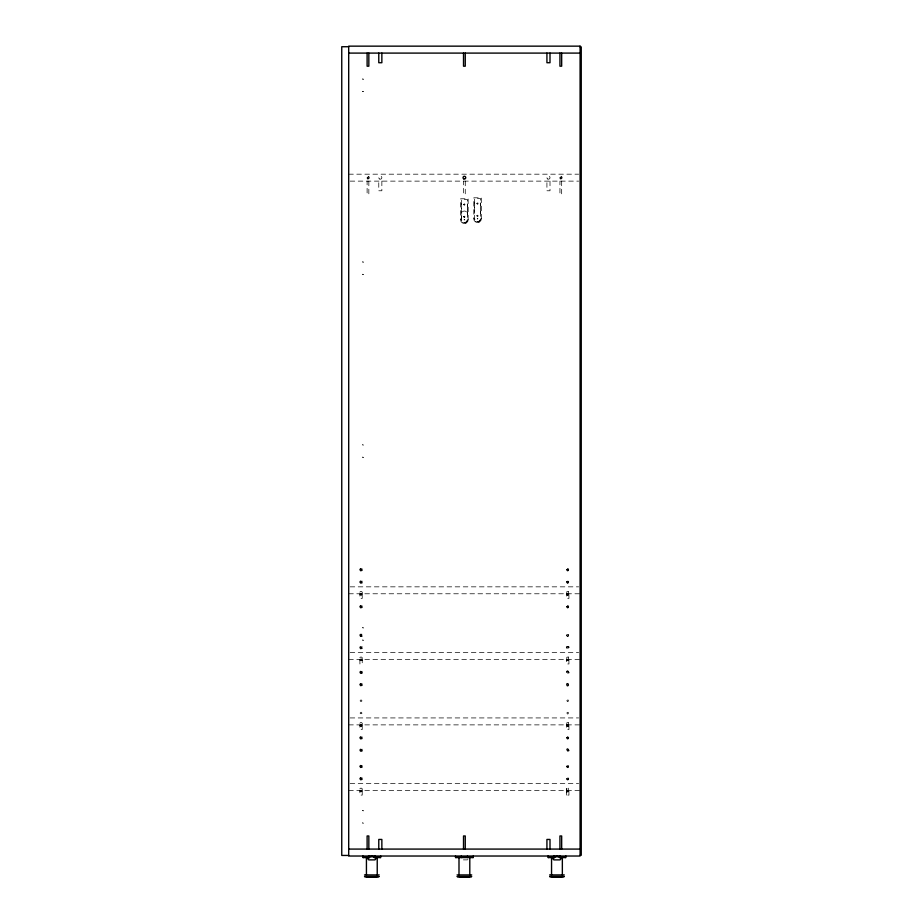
<?xml version="1.0" encoding="UTF-8"?>
<svg xmlns="http://www.w3.org/2000/svg" width="923" height="923" viewBox="0 0 923 923"><rect width="100%" height="100%" fill="white"/><g stroke="black" fill="none" stroke-linecap="round" stroke-linejoin="round"><path stroke-width="0.69" stroke-dasharray="4.62 3.46" d="M467.384 214.263L467.384 203.787M480.548 213.282L480.548 202.806M461.408 203.787L461.408 214.263M474.56 202.806L474.56 213.282M566.63 795.107L566.584 790.48L568.903 790.457L568.949 795.084L566.63 795.107L566.78 788.45L568.28 788.15M361.055 568.706C364.273 570.818 357.778 570.783 361.043 568.706C364.285 570.818 357.766 570.783 361.055 568.706M362.07 636.259C359.047 638.416 359.059 632.059 362.07 634.205M360.074 647.577C362.554 644.346 361.643 651.084 360.108 647.323M361.055 671.286C357.766 673.34 364.285 673.432 361.055 671.286C357.778 673.352 364.297 673.409 361.031 671.286M362.07 767.382C359.047 769.54 359.059 763.183 362.07 765.34M361.031 777.743C364.297 779.82 357.789 779.82 361.043 777.743C364.297 779.843 357.766 779.808 361.055 777.731M467.384 219.697C467.523 223.539 461.258 223.539 461.408 219.697L461.408 199.541L467.384 199.541L467.384 219.697A2.988 2.988 0 0 1 464.396 222.685A2.988 2.988 0 0 1 461.408 219.697M468.157 219.697C468.33 224.52 460.45 224.52 460.635 219.697L460.635 198.768L468.157 198.768L468.157 219.697A3.761 3.761 0 0 1 464.396 223.458A3.761 3.761 0 0 1 460.635 219.697M480.548 218.716C480.687 222.558 474.422 222.558 474.56 218.716L474.56 198.572L480.548 198.572L480.548 218.716A2.988 2.988 0 0 1 477.549 221.705A2.988 2.988 0 0 1 474.56 218.716M481.31 218.716C481.494 223.551 473.614 223.551 473.799 218.716L473.799 197.799L481.31 197.799L481.31 218.716A3.761 3.761 0 0 1 477.549 222.478A3.761 3.761 0 0 1 473.799 218.716M569.145 672.625C566.457 666.556 565.038 676.79 568.995 672.982M566.826 737.546C568.349 741.365 569.249 734.546 566.78 737.8C568.995 740.696 568.683 735.239 566.918 737.315M568.683 750.387C567.149 746.615 566.226 753.376 568.718 750.168C566.18 747.468 567.357 752.453 568.43 750.814M566.78 766.355C569.295 763.125 568.314 769.886 566.826 766.09C569.71 763.875 567.945 769.136 566.814 766.598M569.145 750.514C566.457 744.434 565.038 754.668 568.995 750.861M566.78 594.343C569.295 591.47 568.314 597.216 566.814 594.585M361.055 658.953C357.882 660.337 363.524 661.872 361.528 659.091C357.339 660.06 364.354 661.618 360.928 658.953M568.222 660.753C569.883 657.061 564.391 661.122 568.43 660.603C569.687 657.43 564.576 660.199 567.991 660.845M360.282 593.754L361.031 595.312L361.931 593.997L360.282 593.754L362.197 593.766L362.243 598.392L359.924 598.416L359.878 593.789L362.197 593.766L361.043 593.777M360.282 724.855L361.031 726.436L361.931 725.097L360.282 724.855L362.197 724.867L362.243 729.493L359.924 729.516L359.878 724.89L362.197 724.867L361.043 724.878M360.282 790.446L361.031 792.003L361.874 790.561L360.282 790.446L362.197 790.457L362.243 795.084L359.924 795.107L359.878 790.48L362.197 790.457L361.043 790.469M567.864 595.312C570.852 592.854 564.38 593.604 567.864 595.312M566.999 724.855L567.737 726.436L568.649 725.097L566.987 724.855L568.903 724.867L568.949 729.493L566.63 729.516L566.584 724.89L568.903 724.867M566.999 790.446L567.737 792.003L568.591 790.561L566.987 790.446L568.903 790.457M362.058 570.691L362.058 568.649M362.058 583.036L362.058 580.994M362.058 607.715L362.058 605.673M362.058 636.259L361.758 633.986M362.058 648.592L362.058 646.55M362.058 673.282L362.058 671.229M362.058 685.616L362.058 683.574M362.058 738.815L362.058 736.773M361.055 749.199C357.778 751.241 364.308 751.287 361.031 749.176C357.778 751.264 364.273 751.31 361.055 749.199M362.058 751.16L362.058 749.107M362.058 767.382L362.058 765.34M362.058 779.727L362.058 777.674M566.734 683.574C566.007 690.173 572.364 682.028 567.034 683.343M568.43 779.381C568.995 775.366 564.83 780.72 568.58 779.185C568.187 775.562 565.603 780.466 568.222 779.543M362.07 570.691C359.047 572.848 359.059 566.491 362.07 568.649M362.07 583.036C359.047 585.194 359.059 578.836 362.07 580.994M362.07 607.715C359.047 609.872 359.059 603.515 362.07 605.673M362.07 648.592C359.047 650.75 359.059 644.392 362.07 646.55M362.07 673.282C359.047 675.44 359.059 669.083 362.07 671.229M362.07 685.616C359.047 687.773 359.059 681.416 362.07 683.574M362.07 738.815C359.047 740.973 359.059 734.616 362.07 736.773M362.07 751.16C359.047 753.318 359.059 746.961 362.07 749.107M362.07 779.727C359.047 781.885 359.059 775.528 362.07 777.674M567.276 683.758C565.684 687.485 571.106 683.412 567.08 683.908C566.526 687.531 570.276 683.435 567.507 683.666M567.864 726.413C570.818 723.978 564.414 724.717 567.864 726.413M567.864 792.003C570.829 789.5 564.403 790.342 567.864 792.003M361.043 581.052C357.789 583.117 364.273 583.174 361.055 581.052C364.273 583.174 357.766 583.105 361.055 581.052M361.043 605.73C357.789 607.795 364.273 607.853 361.055 605.73C364.273 607.853 357.766 607.784 361.055 605.73M361.043 683.631C357.789 685.697 364.273 685.754 361.055 683.631C364.273 685.754 357.766 685.685 361.055 683.631M361.043 736.831C357.778 738.931 364.308 738.965 361.031 736.831C364.285 738.954 357.778 738.896 361.055 736.854M361.043 765.398C357.789 767.451 364.285 767.521 361.055 765.386C364.273 767.521 357.766 767.451 361.055 765.386M361.055 593.385C357.789 595.404 364.262 595.531 361.055 593.385M361.055 699.83C357.766 701.872 364.285 701.976 361.055 699.83M361.055 712.175C357.766 714.217 364.285 714.31 361.055 712.175M361.055 724.509C357.789 726.539 364.262 726.655 361.055 724.509M361.055 790.076C357.789 792.303 364.412 791.98 360.928 790.088M568.903 593.766L566.584 593.789L566.63 598.416L568.949 598.392L568.903 593.766L566.976 593.777M361.043 659.334L362.197 659.322L362.243 663.949L359.924 663.972L359.878 659.345L362.197 659.322L360.27 659.345M568.903 659.322L566.584 659.345L566.63 663.972L568.949 663.949L568.903 659.322L566.976 659.345M568.28 591.458L566.814 591.666L566.78 593.789M359.889 594.747L362.197 594.724M566.595 594.747L568.914 594.724M568.28 657.014L566.814 657.222L566.78 659.345M359.889 660.314L362.197 660.291M566.595 660.314L568.914 660.291M568.28 722.559L566.814 722.767L566.78 724.878M359.889 725.847L362.197 725.824M566.595 725.847L568.914 725.824M359.889 791.438L362.197 791.415M566.595 791.438L568.914 791.415M348.698 174.182L578.652 174.182M350.129 181.127L462.238 181.127M463.669 181.127L578.652 181.127M477.168 218.716L477.941 218.716M464.004 219.697L464.777 219.697M350.129 586.843L578.652 586.843M348.698 593.777L580.094 593.777M350.129 652.399L578.652 652.399M348.698 659.345L580.094 659.345M350.129 717.932L578.652 717.932M348.698 724.878L580.094 724.878M350.129 783.523L578.652 783.523M348.698 790.469L580.094 790.469M568.291 591.458L568.706 593.766M568.291 657.014L568.706 659.322M568.291 722.559L568.706 724.867M568.291 788.15L568.706 790.457M568.233 646.735C564.484 647.404 569.918 649.55 568.43 646.896M569.006 646.85C562.811 644.439 569.041 652.711 569.145 647.196M566.768 788.542L566.78 790.469M362.001 593.766C363.893 590.616 358.124 590.651 360.074 593.789M362.001 659.322C363.812 656.207 358.17 656.184 360.074 659.345M362.001 724.867C363.893 721.717 358.124 721.751 360.074 724.878M362.001 790.457C363.881 787.296 358.136 787.365 360.074 790.469M561.669 181.127L561.669 194.245L559.938 194.245L559.938 181.127M550.004 181.127L550.004 190.773L546.924 190.773L546.924 181.127M477.549 218.336L477.549 219.109M465.261 181.127L465.261 194.245L463.519 194.245L463.519 181.127M464.396 219.305L464.396 220.078M461.5 219.697L461.5 213.905A2.896 2.896 0 0 1 464.396 211.021A2.896 2.896 0 0 1 467.28 213.905M381.857 181.127L381.857 190.773L378.776 190.773L378.776 181.127M368.842 181.127L368.842 194.245L367.112 194.245L367.112 181.127M467.915 859.544A1.154 1.154 0 0 1 467.096 859.878L461.696 859.878A1.154 1.154 0 0 1 460.877 859.544M463.634 216.743C464.754 219.628 465.792 214.528 463.634 216.743M476.799 215.763C477.918 218.647 478.956 213.559 476.799 215.763M362.589 79.02L363.339 79.228L362.589 79.02M362.589 91.365L363.339 91.562L362.589 91.365M367.146 177.435C368.208 180.746 369.719 175.093 367.146 177.435M362.589 261.924L363.339 262.12L362.589 261.924M362.589 274.258L363.339 274.466L362.589 274.258M362.589 444.817L363.304 445.105L362.635 444.724M362.589 457.162L363.339 457.358L362.589 457.162M360.108 634.978C361.297 638.67 362.97 632.382 360.108 634.978M362.589 627.709L363.339 627.917L362.589 627.709M362.589 640.054L363.339 640.25L362.589 640.054M362.589 810.613L363.339 810.809L362.589 810.613M362.589 822.947L363.304 823.247L362.635 822.855M464.015 204.456L464.765 204.652L464.015 204.456M464.015 216.801L464.765 216.997L464.015 216.801M559.973 177.435C561.034 180.746 562.545 175.093 559.973 177.435M566.353 569.295C568.118 574.821 570.645 565.395 566.353 569.295M566.814 569.422C567.98 573.102 569.699 566.849 566.814 569.41C567.98 573.114 569.687 566.826 566.814 569.422M566.353 581.64C568.13 587.155 570.645 577.74 566.353 581.64M566.826 581.767C567.98 585.436 569.699 579.183 566.814 581.755C567.98 585.459 569.687 579.171 566.814 581.767M566.353 606.319C568.13 611.845 570.645 602.419 566.353 606.319M566.826 606.446C567.98 610.115 569.699 603.873 566.814 606.434C567.98 610.138 569.687 603.85 566.814 606.446M566.353 634.862C568.118 640.377 570.645 630.963 566.353 634.862M566.814 634.978C568.003 638.67 569.676 632.382 566.814 634.978M566.826 672.002C567.98 675.682 569.699 669.429 566.814 671.99C567.98 675.694 569.687 669.406 566.814 672.002M566.353 737.419C568.13 742.946 570.645 733.52 566.353 737.419M566.353 765.986C568.118 771.513 570.645 762.086 566.353 765.986M566.353 778.331C568.13 783.846 570.645 774.432 566.353 778.331M566.826 700.534C567.957 704.226 569.722 697.973 566.814 700.534M566.826 712.868C567.957 716.571 569.722 710.318 566.814 712.868M463.658 204.341C464.511 207.306 466 202.322 463.658 204.341M476.81 203.36C477.676 206.337 479.164 201.352 476.81 203.36M560.134 178.831A1.35 1.35 0 0 0 562.153 177.654A1.35 1.35 0 0 0 560.134 176.489A1.35 1.35 0 0 0 560.134 178.831M547.697 178.993A1.546 1.546 0 0 0 550.004 177.654A1.546 1.546 0 0 0 547.697 176.328A1.546 1.546 0 0 0 547.697 178.993M367.308 178.831A1.35 1.35 0 0 0 369.327 177.654A1.35 1.35 0 0 0 367.308 176.489A1.35 1.35 0 0 0 367.308 178.831M379.549 178.993A1.546 1.546 0 0 0 381.857 177.654A1.546 1.546 0 0 0 379.549 176.328A1.546 1.546 0 0 0 379.549 178.993"/><path stroke-width="1.38" d="M348.698 46.727L341.752 46.727L341.752 855.448L348.698 855.448M580.094 46.923L581.248 46.923L581.248 855.252L580.094 855.252M348.698 53.096L580.094 53.096M348.698 849.079L580.094 849.079M368.958 857.179L366.431 857.179L366.431 874.923M375.2 857.179L377.23 857.179L377.23 874.923M554.25 856.025A1.154 1.154 0 0 0 553.096 857.179L551.55 857.179L551.55 874.923M560.769 857.179L562.349 857.179L562.349 874.923M560.803 857.571L565.822 857.571L565.822 856.025M364.504 874.923L379.168 874.923M457.058 874.923L471.722 874.923M549.623 874.923L564.276 874.923M364.504 876.469L379.168 876.469M457.058 876.469L471.722 876.469M549.623 876.469L564.276 876.469M366.431 876.654L377.23 876.654M458.996 876.654L469.795 876.654M551.55 876.654L562.349 876.654M364.897 876.85L378.776 876.85M457.45 876.85L471.341 876.85M550.004 876.85L563.895 876.85M565.43 857.571L565.43 856.798L548.47 856.798L548.47 857.571M561.669 53.096L561.669 66.202L559.938 66.202L559.938 53.096M561.669 849.079L561.669 835.973L559.938 835.973L559.938 849.079M560.03 856.025L560.03 857.571L559.246 856.798M559.65 856.798L559.65 857.571M559.407 856.025L559.407 857.571M557.723 856.025L556.177 856.025M554.654 856.798L554.654 857.571L548.077 857.571L548.077 856.025M554.492 856.025L554.492 857.571M554.25 856.798L554.25 857.571M553.869 856.025L553.869 857.571M553.096 857.179L553.096 858.725A1.154 1.154 0 0 0 554.25 859.878L559.65 859.878A1.154 1.154 0 0 0 560.803 858.725L560.803 857.179A1.154 1.154 0 0 0 559.799 856.036M550.004 53.096L550.004 62.729L546.924 62.729L546.924 53.096M550.004 849.079L550.004 839.445L546.924 839.445L546.924 849.079M473.257 856.025L473.257 857.571L455.524 857.571L455.524 856.025M472.876 857.571L472.876 856.798L455.904 856.798L455.904 857.571M469.795 874.923L469.795 857.179L458.996 857.179L458.996 874.923M467.442 856.025L467.465 857.571M465.261 53.096L465.261 66.202L463.519 66.202L463.519 53.096M465.261 849.079L465.261 835.973L463.519 835.973L463.519 849.079M461.304 856.025L461.35 857.571M381.857 53.096L381.857 62.729L378.776 62.729L378.776 53.096M381.857 849.079L381.857 839.445L378.776 839.445L378.776 849.079M380.703 856.025L380.703 857.571L374.138 857.571L374.3 856.025M380.322 857.571L380.322 856.798L363.35 856.798L363.35 857.571M374.923 856.025L374.923 857.571M374.53 856.798L374.53 857.571M372.604 856.025L371.069 856.025M369.535 856.798L369.535 857.571L362.97 857.571L362.97 856.025M369.373 856.025L369.373 857.571M369.131 856.798L369.131 857.571M368.842 53.096L368.842 66.202L367.112 66.202L367.112 53.096M368.842 849.079L368.842 835.973L367.112 835.973L367.112 849.079M368.75 856.025L368.75 857.571M374.53 856.025A1.154 1.154 0 0 1 375.696 857.179L375.696 858.725A1.154 1.154 0 0 1 374.53 859.878L369.131 859.878A1.154 1.154 0 0 1 367.977 858.725L367.977 857.179A1.154 1.154 0 0 1 369.131 856.025M580.094 46.15L348.698 46.15L348.698 856.025L580.094 856.025L580.094 46.15M463.715 178.831A1.35 1.35 0 0 0 465.746 177.654A1.35 1.35 0 0 0 463.715 176.489A1.35 1.35 0 0 0 463.715 178.831"/></g></svg>
